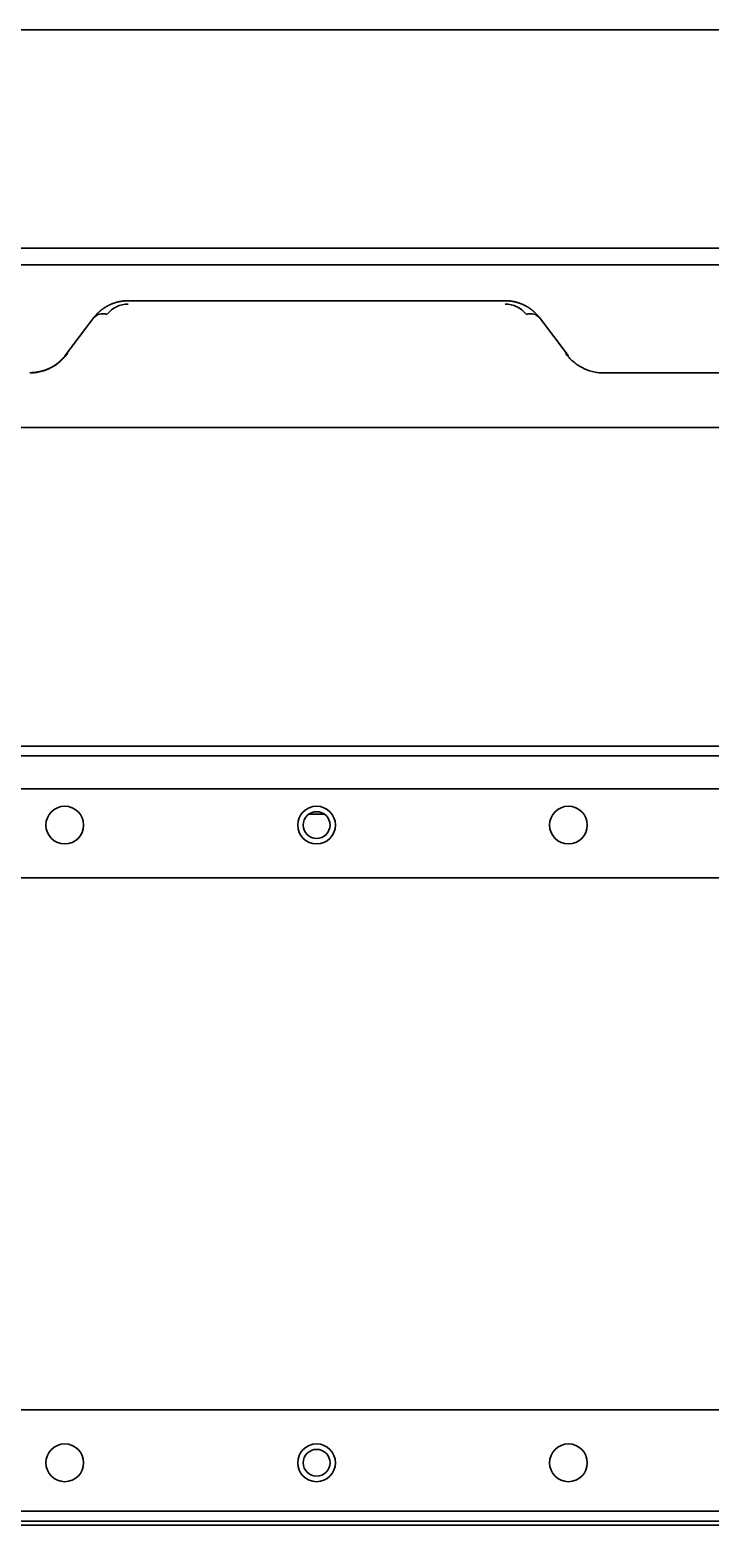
# Model space of a CAD drawing. Extents: x -760 to 4209, y 5795 to 10328.
# Drawn here: x 2245.9 to 2326.9, y 10065.6 to 10243.8 of the extents above; entities that cross this region are included whole.
import ezdxf

# ---------------------------------------------------------------- set-up
doc = ezdxf.new("R2010")
doc.units = 0
doc.header["$LTSCALE"] = 5
doc.layers.add('1', color=7, linetype='CONTINUOUS', true_color=0xffffff)
doc.layers.add('4', color=7, linetype='CONTINUOUS', true_color=0xffffff)

msp = doc.modelspace()

# ---------------------------------------------------------------- linework, layer by layer
at = {"layer": '1', "color": 7, "linetype": 'Continuous', "lineweight": 35}
for p, q in [((2048.1, 10243.79), (2512.01, 10243.79)), ((2507.77, 10217.79), (2052.34, 10217.79)), ((2049.92, 10215.79), (2510.19, 10215.79)), ((1910.55, 10158.42), (2649.55, 10158.42)), ((2643.55, 10157.29), (1916.05, 10157.29)), ((1916.05, 10153.35), (2643.55, 10153.35)), ((2279.15, 10150.34), (2280.96, 10150.34)), ((2643.55, 10142.72), (1916.55, 10142.72)), ((2643.55, 10079.32), (1916.55, 10079.32)), ((1918.55, 10067.25), (2641.55, 10067.25)), ((1918.55, 10066.05), (2641.55, 10066.05)), ((1916.55, 10065.6), (2643.55, 10065.6))]:
    msp.add_line(p, q, dxfattribs=at)
for centre, radius in [((2250.05, 10149.02), 2.25), ((2280.05, 10149.02), 2.25), ((2280.05, 10149.02), 1.6), ((2310.05, 10149.02), 2.25), ((2250.05, 10073.02), 2.25), ((2280.05, 10073.02), 2.25), ((2310.05, 10073.02), 2.25), ((2280.05, 10073.02), 1.6)]:
    msp.add_circle(centre, radius, dxfattribs=at)
at = {"layer": '4', "color": 7, "linetype": 'Continuous', "lineweight": 35}
for p, q in [((2302.51, 10211.51), (2257.6, 10211.51)), ((2253.52, 10209.5), (2250.1, 10204.99)), ((2310.01, 10204.99), (2306.59, 10209.5)), ((2250.1, 10204.99), (2250.06, 10204.93)), ((2310.05, 10204.93), (2310.01, 10204.99)), ((2637.3, 10202.93), (2314.21, 10202.93)), ((2639.18, 10196.42), (1920.93, 10196.42)), ((2639.18, 10196.42), (1920.93, 10196.42))]:
    msp.add_line(p, q, dxfattribs=at)
for centre, major_axis, ratio, start_param, end_param in [((2257.53, 10208.25), (-2.93, -0.69), 0.950644, 4.470256, 5.429553), ((2302.58, 10208.25), (2.93, -0.69), 0.950644, 0.853632, 1.812929), ((2255.11, 10208.29), (-1.59, 1.21), 0.72838, 5.216321, 6.283177), ((2305, 10208.29), (1.59, 1.21), 0.72838, 0.000008, 1.066865)]:
    msp.add_ellipse(centre, major_axis=major_axis, ratio=ratio, start_param=start_param, end_param=end_param, dxfattribs=at)
for points, knots in [([(2253.48, 10209.44), (2253.48, 10209.45), (2253.5, 10209.47), (2253.52, 10209.5), (2253.54, 10209.52), (2253.56, 10209.55), (2253.58, 10209.58), (2253.6, 10209.61), (2253.63, 10209.63), (2253.65, 10209.66), (2253.67, 10209.69), (2253.69, 10209.72), (2253.72, 10209.74), (2253.74, 10209.77), (2253.76, 10209.79), (2253.79, 10209.82), (2253.81, 10209.85), (2253.83, 10209.87), (2253.86, 10209.9), (2253.88, 10209.92), (2253.9, 10209.95), (2253.93, 10209.97), (2253.95, 10210), (2253.98, 10210.02), (2254, 10210.05), (2254.03, 10210.07), (2254.05, 10210.1), (2254.08, 10210.12), (2254.1, 10210.14), (2254.13, 10210.17), (2254.15, 10210.19), (2254.18, 10210.21), (2254.2, 10210.23), (2254.23, 10210.26), (2254.26, 10210.28), (2254.28, 10210.3), (2254.31, 10210.32), (2254.33, 10210.35), (2254.36, 10210.37), (2254.39, 10210.39), (2254.41, 10210.41), (2254.44, 10210.43), (2254.47, 10210.45), (2254.49, 10210.47), (2254.52, 10210.49), (2254.55, 10210.51), (2254.58, 10210.53), (2254.6, 10210.55), (2254.63, 10210.57), (2254.66, 10210.59), (2254.69, 10210.61), (2254.71, 10210.63), (2254.74, 10210.65), (2254.77, 10210.67), (2254.8, 10210.69), (2254.83, 10210.7), (2254.86, 10210.72), (2254.88, 10210.74), (2254.91, 10210.76), (2254.94, 10210.77), (2254.97, 10210.79), (2255, 10210.81), (2255.03, 10210.83), (2255.06, 10210.84), (2255.08, 10210.86), (2255.11, 10210.87), (2255.14, 10210.89), (2255.17, 10210.91), (2255.2, 10210.92), (2255.23, 10210.94), (2255.26, 10210.95), (2255.29, 10210.97), (2255.32, 10210.98), (2255.35, 10211), (2255.38, 10211.01), (2255.41, 10211.02), (2255.44, 10211.04), (2255.47, 10211.05), (2255.5, 10211.07), (2255.53, 10211.08), (2255.56, 10211.09), (2255.59, 10211.1), (2255.62, 10211.12), (2255.65, 10211.13), (2255.68, 10211.14), (2255.71, 10211.15), (2255.74, 10211.17), (2255.77, 10211.18), (2255.8, 10211.19), (2255.83, 10211.2), (2255.86, 10211.21), (2255.89, 10211.22), (2255.92, 10211.23), (2255.95, 10211.24), (2255.98, 10211.25), (2256.01, 10211.26), (2256.04, 10211.27), (2256.07, 10211.28), (2256.1, 10211.29), (2256.13, 10211.3), (2256.16, 10211.31), (2256.19, 10211.32), (2256.23, 10211.33), (2256.26, 10211.34), (2256.29, 10211.34), (2256.32, 10211.35), (2256.35, 10211.36), (2256.38, 10211.37), (2256.41, 10211.37), (2256.44, 10211.38), (2256.47, 10211.39), (2256.5, 10211.4), (2256.53, 10211.4), (2256.56, 10211.41), (2256.59, 10211.41), (2256.62, 10211.42), (2256.66, 10211.43), (2256.69, 10211.43), (2256.72, 10211.44), (2256.75, 10211.44), (2256.78, 10211.45), (2256.81, 10211.45), (2256.84, 10211.46), (2256.87, 10211.46), (2256.9, 10211.47), (2256.93, 10211.47), (2256.96, 10211.47), (2256.99, 10211.48), (2257.02, 10211.48), (2257.05, 10211.48), (2257.08, 10211.49), (2257.11, 10211.49), (2257.15, 10211.49), (2257.18, 10211.5), (2257.21, 10211.5), (2257.24, 10211.5), (2257.27, 10211.5), (2257.3, 10211.5), (2257.33, 10211.51), (2257.36, 10211.51), (2257.39, 10211.51), (2257.42, 10211.51), (2257.45, 10211.51), (2257.48, 10211.51), (2257.51, 10211.51), (2257.54, 10211.51), (2257.57, 10211.51), (2257.59, 10211.51), (2257.6, 10211.51)], [0, 0, 0, 0, 0.008172, 0.016323, 0.024452, 0.03256, 0.040646, 0.04871, 0.056753, 0.064775, 0.072776, 0.080755, 0.088713, 0.09665, 0.104566, 0.112461, 0.120335, 0.128188, 0.13602, 0.143831, 0.151622, 0.159392, 0.167141, 0.17487, 0.182579, 0.190267, 0.197934, 0.205582, 0.213209, 0.220816, 0.228403, 0.23597, 0.243517, 0.251044, 0.258551, 0.266038, 0.273506, 0.280954, 0.288383, 0.295792, 0.303181, 0.310552, 0.317903, 0.325235, 0.332547, 0.339841, 0.347116, 0.354371, 0.361608, 0.368826, 0.376026, 0.383207, 0.390369, 0.397513, 0.404638, 0.411746, 0.418835, 0.425905, 0.432958, 0.439993, 0.44701, 0.454009, 0.46099, 0.467954, 0.4749, 0.481829, 0.48874, 0.495634, 0.502511, 0.509371, 0.516213, 0.523039, 0.529848, 0.53664, 0.543415, 0.550174, 0.556916, 0.563642, 0.570352, 0.577045, 0.583722, 0.590383, 0.597028, 0.603658, 0.610272, 0.61687, 0.623452, 0.630019, 0.636571, 0.643107, 0.649629, 0.656135, 0.662627, 0.669103, 0.675565, 0.682012, 0.688445, 0.694863, 0.701267, 0.707657, 0.714033, 0.720395, 0.726743, 0.733077, 0.739398, 0.745705, 0.751999, 0.758279, 0.764546, 0.770801, 0.777042, 0.78327, 0.789486, 0.795689, 0.80188, 0.808058, 0.814224, 0.820378, 0.82652, 0.83265, 0.838769, 0.844875, 0.850971, 0.857055, 0.863127, 0.869189, 0.87524, 0.881279, 0.887308, 0.893327, 0.899335, 0.905332, 0.91132, 0.917297, 0.923265, 0.929222, 0.93517, 0.941109, 0.947038, 0.952958, 0.958869, 0.96477, 0.970663, 0.976547, 0.982423, 0.98829, 0.994149, 1, 1, 1, 1]), ([(2302.51, 10211.51), (2302.52, 10211.51), (2302.54, 10211.51), (2302.57, 10211.51), (2302.6, 10211.51), (2302.63, 10211.51), (2302.66, 10211.51), (2302.69, 10211.51), (2302.72, 10211.51), (2302.75, 10211.51), (2302.78, 10211.51), (2302.81, 10211.5), (2302.84, 10211.5), (2302.87, 10211.5), (2302.9, 10211.5), (2302.93, 10211.5), (2302.96, 10211.49), (2303, 10211.49), (2303.03, 10211.49), (2303.06, 10211.48), (2303.09, 10211.48), (2303.12, 10211.48), (2303.15, 10211.47), (2303.18, 10211.47), (2303.21, 10211.47), (2303.24, 10211.46), (2303.27, 10211.46), (2303.3, 10211.45), (2303.33, 10211.45), (2303.36, 10211.44), (2303.39, 10211.44), (2303.42, 10211.43), (2303.45, 10211.43), (2303.49, 10211.42), (2303.52, 10211.41), (2303.55, 10211.41), (2303.58, 10211.4), (2303.61, 10211.4), (2303.64, 10211.39), (2303.67, 10211.38), (2303.7, 10211.37), (2303.73, 10211.37), (2303.76, 10211.36), (2303.79, 10211.35), (2303.82, 10211.34), (2303.85, 10211.34), (2303.88, 10211.33), (2303.92, 10211.32), (2303.95, 10211.31), (2303.98, 10211.3), (2304.01, 10211.29), (2304.04, 10211.28), (2304.07, 10211.27), (2304.1, 10211.26), (2304.13, 10211.25), (2304.16, 10211.24), (2304.19, 10211.23), (2304.22, 10211.22), (2304.25, 10211.21), (2304.28, 10211.2), (2304.31, 10211.19), (2304.34, 10211.18), (2304.37, 10211.17), (2304.4, 10211.15), (2304.43, 10211.14), (2304.46, 10211.13), (2304.49, 10211.12), (2304.52, 10211.1), (2304.55, 10211.09), (2304.58, 10211.08), (2304.61, 10211.07), (2304.64, 10211.05), (2304.67, 10211.04), (2304.7, 10211.02), (2304.73, 10211.01), (2304.76, 10211), (2304.79, 10210.98), (2304.82, 10210.97), (2304.85, 10210.95), (2304.88, 10210.94), (2304.91, 10210.92), (2304.94, 10210.91), (2304.97, 10210.89), (2305, 10210.87), (2305.03, 10210.86), (2305.05, 10210.84), (2305.08, 10210.83), (2305.11, 10210.81), (2305.14, 10210.79), (2305.17, 10210.77), (2305.2, 10210.76), (2305.23, 10210.74), (2305.25, 10210.72), (2305.28, 10210.7), (2305.31, 10210.69), (2305.34, 10210.67), (2305.37, 10210.65), (2305.4, 10210.63), (2305.42, 10210.61), (2305.45, 10210.59), (2305.48, 10210.57), (2305.51, 10210.55), (2305.53, 10210.53), (2305.56, 10210.51), (2305.59, 10210.49), (2305.62, 10210.47), (2305.64, 10210.45), (2305.67, 10210.43), (2305.7, 10210.41), (2305.72, 10210.39), (2305.75, 10210.37), (2305.78, 10210.35), (2305.8, 10210.32), (2305.83, 10210.3), (2305.85, 10210.28), (2305.88, 10210.26), (2305.91, 10210.23), (2305.93, 10210.21), (2305.96, 10210.19), (2305.98, 10210.17), (2306.01, 10210.14), (2306.03, 10210.12), (2306.06, 10210.1), (2306.08, 10210.07), (2306.11, 10210.05), (2306.13, 10210.02), (2306.16, 10210), (2306.18, 10209.97), (2306.21, 10209.95), (2306.23, 10209.92), (2306.25, 10209.9), (2306.28, 10209.87), (2306.3, 10209.85), (2306.32, 10209.82), (2306.35, 10209.79), (2306.37, 10209.77), (2306.39, 10209.74), (2306.42, 10209.72), (2306.44, 10209.69), (2306.46, 10209.66), (2306.48, 10209.63), (2306.51, 10209.61), (2306.53, 10209.58), (2306.55, 10209.55), (2306.57, 10209.52), (2306.59, 10209.5), (2306.61, 10209.47), (2306.63, 10209.45), (2306.63, 10209.44)], [0, 0, 0, 0, 0.005851, 0.01171, 0.017577, 0.023453, 0.029337, 0.03523, 0.041131, 0.047042, 0.052962, 0.058891, 0.06483, 0.070778, 0.076735, 0.082703, 0.08868, 0.094668, 0.100665, 0.106673, 0.112692, 0.118721, 0.12476, 0.130811, 0.136873, 0.142945, 0.149029, 0.155125, 0.161231, 0.16735, 0.17348, 0.179622, 0.185776, 0.191942, 0.19812, 0.204311, 0.210514, 0.21673, 0.222958, 0.229199, 0.235454, 0.241721, 0.248001, 0.254295, 0.260602, 0.266923, 0.273257, 0.279605, 0.285967, 0.292343, 0.298733, 0.305137, 0.311555, 0.317988, 0.324435, 0.330897, 0.337373, 0.343865, 0.350371, 0.356893, 0.363429, 0.369981, 0.376548, 0.38313, 0.389728, 0.396342, 0.402972, 0.409617, 0.416278, 0.422955, 0.429648, 0.436358, 0.443084, 0.449826, 0.456585, 0.46336, 0.470152, 0.476961, 0.483787, 0.490629, 0.497489, 0.504366, 0.51126, 0.518171, 0.5251, 0.532046, 0.53901, 0.545991, 0.55299, 0.560007, 0.567042, 0.574095, 0.581165, 0.588254, 0.595362, 0.602487, 0.609631, 0.616793, 0.623974, 0.631174, 0.638392, 0.645629, 0.652884, 0.660159, 0.667453, 0.674765, 0.682097, 0.689448, 0.696819, 0.704208, 0.711617, 0.719046, 0.726494, 0.733962, 0.741449, 0.748956, 0.756483, 0.76403, 0.771597, 0.779184, 0.786791, 0.794418, 0.802066, 0.809733, 0.817421, 0.82513, 0.832859, 0.840608, 0.848378, 0.856169, 0.86398, 0.871812, 0.879665, 0.887539, 0.895434, 0.90335, 0.911287, 0.919245, 0.927224, 0.935225, 0.943247, 0.95129, 0.959354, 0.96744, 0.975548, 0.983677, 0.991828, 1, 1, 1, 1]), ([(2250.37, 10205.24), (2250.15, 10204.89), (2249.61, 10204.3), (2248.54, 10203.54), (2247.48, 10203.12), (2246.57, 10202.94), (2246.13, 10202.91), (2245.9, 10202.91)], [0, 0, 0, 0, 0.305789, 0.569797, 0.796399, 0.899765, 1, 1, 1, 1]), ([(2314.21, 10202.91), (2313.98, 10202.91), (2313.54, 10202.94), (2312.63, 10203.12), (2311.57, 10203.54), (2310.5, 10204.3), (2309.96, 10204.89), (2309.74, 10205.24)], [0, 0, 0, 0, 0.100235, 0.203601, 0.430203, 0.694211, 1, 1, 1, 1]), ([(2245.9, 10202.93), (2245.91, 10202.93), (2245.92, 10202.93), (2245.95, 10202.93), (2245.97, 10202.93), (2246, 10202.93), (2246.02, 10202.93), (2246.05, 10202.93), (2246.07, 10202.93), (2246.1, 10202.93), (2246.12, 10202.94), (2246.14, 10202.94), (2246.17, 10202.94), (2246.19, 10202.94), (2246.22, 10202.94), (2246.24, 10202.94), (2246.27, 10202.94), (2246.29, 10202.95), (2246.32, 10202.95), (2246.34, 10202.95), (2246.37, 10202.95), (2246.39, 10202.95), (2246.42, 10202.96), (2246.44, 10202.96), (2246.46, 10202.96), (2246.49, 10202.96), (2246.51, 10202.97), (2246.54, 10202.97), (2246.56, 10202.97), (2246.59, 10202.98), (2246.61, 10202.98), (2246.64, 10202.98), (2246.66, 10202.99), (2246.69, 10202.99), (2246.71, 10202.99), (2246.74, 10203), (2246.76, 10203), (2246.78, 10203), (2246.81, 10203.01), (2246.83, 10203.01), (2246.86, 10203.02), (2246.88, 10203.02), (2246.91, 10203.03), (2246.93, 10203.03), (2246.96, 10203.04), (2246.98, 10203.04), (2247.01, 10203.05), (2247.03, 10203.05), (2247.06, 10203.06), (2247.08, 10203.06), (2247.1, 10203.07), (2247.13, 10203.07), (2247.15, 10203.08), (2247.18, 10203.09), (2247.2, 10203.09), (2247.23, 10203.1), (2247.25, 10203.1), (2247.27, 10203.11), (2247.3, 10203.12), (2247.32, 10203.12), (2247.35, 10203.13), (2247.37, 10203.14), (2247.4, 10203.14), (2247.42, 10203.15), (2247.44, 10203.16), (2247.47, 10203.17), (2247.49, 10203.17), (2247.52, 10203.18), (2247.54, 10203.19), (2247.57, 10203.2), (2247.59, 10203.2), (2247.61, 10203.21), (2247.64, 10203.22), (2247.66, 10203.23), (2247.69, 10203.24), (2247.71, 10203.24), (2247.73, 10203.25), (2247.76, 10203.26), (2247.78, 10203.27), (2247.8, 10203.28), (2247.83, 10203.29), (2247.85, 10203.3), (2247.88, 10203.31), (2247.9, 10203.32), (2247.92, 10203.33), (2247.95, 10203.34), (2247.97, 10203.35), (2247.99, 10203.36), (2248.02, 10203.37), (2248.04, 10203.38), (2248.06, 10203.39), (2248.09, 10203.4), (2248.11, 10203.41), (2248.13, 10203.42), (2248.16, 10203.43), (2248.18, 10203.44), (2248.2, 10203.45), (2248.23, 10203.46), (2248.28, 10203.48), (2248.33, 10203.51), (2248.38, 10203.54), (2248.43, 10203.56), (2248.48, 10203.59), (2248.52, 10203.62), (2248.57, 10203.64), (2248.62, 10203.67), (2248.67, 10203.7), (2248.72, 10203.73), (2248.77, 10203.76), (2248.82, 10203.79), (2248.87, 10203.83), (2248.92, 10203.86), (2248.96, 10203.89), (2249.01, 10203.93), (2249.06, 10203.96), (2249.11, 10203.99), (2249.15, 10204.03), (2249.2, 10204.07), (2249.25, 10204.1), (2249.29, 10204.14), (2249.34, 10204.18), (2249.39, 10204.22), (2249.43, 10204.26), (2249.48, 10204.3), (2249.52, 10204.34), (2249.56, 10204.38), (2249.61, 10204.42), (2249.65, 10204.47), (2249.69, 10204.51), (2249.74, 10204.55), (2249.78, 10204.6), (2249.82, 10204.64), (2249.86, 10204.69), (2249.9, 10204.74), (2249.94, 10204.78), (2249.98, 10204.83), (2250.02, 10204.88), (2250.05, 10204.91), (2250.06, 10204.93)], [0, 0, 0, 0, 0.003864, 0.007731, 0.011602, 0.015475, 0.019353, 0.023234, 0.02712, 0.03101, 0.034906, 0.038806, 0.042712, 0.046623, 0.050541, 0.054465, 0.058395, 0.062333, 0.066277, 0.070229, 0.074188, 0.078155, 0.082131, 0.086115, 0.090107, 0.094109, 0.09812, 0.10214, 0.106171, 0.110211, 0.114261, 0.118322, 0.122394, 0.126477, 0.130571, 0.134676, 0.138794, 0.142923, 0.147065, 0.151219, 0.155385, 0.159565, 0.163758, 0.167964, 0.172184, 0.176417, 0.180665, 0.184927, 0.189204, 0.193495, 0.197801, 0.202122, 0.206459, 0.210811, 0.215179, 0.219562, 0.223962, 0.228379, 0.232811, 0.237261, 0.241727, 0.246211, 0.250712, 0.25523, 0.259766, 0.26432, 0.268892, 0.273482, 0.27809, 0.282717, 0.287363, 0.292027, 0.296711, 0.301413, 0.306135, 0.310877, 0.315638, 0.320419, 0.32522, 0.330041, 0.334883, 0.339745, 0.344627, 0.34953, 0.354454, 0.359399, 0.364366, 0.369353, 0.374362, 0.379392, 0.384444, 0.389518, 0.394614, 0.399732, 0.404872, 0.410034, 0.415219, 0.420426, 0.431876, 0.443469, 0.455209, 0.467096, 0.479131, 0.491315, 0.503649, 0.516135, 0.528772, 0.541563, 0.554508, 0.567608, 0.580863, 0.594275, 0.607845, 0.621572, 0.635458, 0.649503, 0.663709, 0.678075, 0.692603, 0.707293, 0.722145, 0.737161, 0.75234, 0.767683, 0.783192, 0.798865, 0.814704, 0.83071, 0.846882, 0.863221, 0.879728, 0.896403, 0.913246, 0.930258, 0.947439, 0.964789, 0.982309, 1, 1, 1, 1])]:
    msp.add_open_spline(points, degree=3, knots=knots, dxfattribs=at)

doc.saveas('drawing.dxf')
